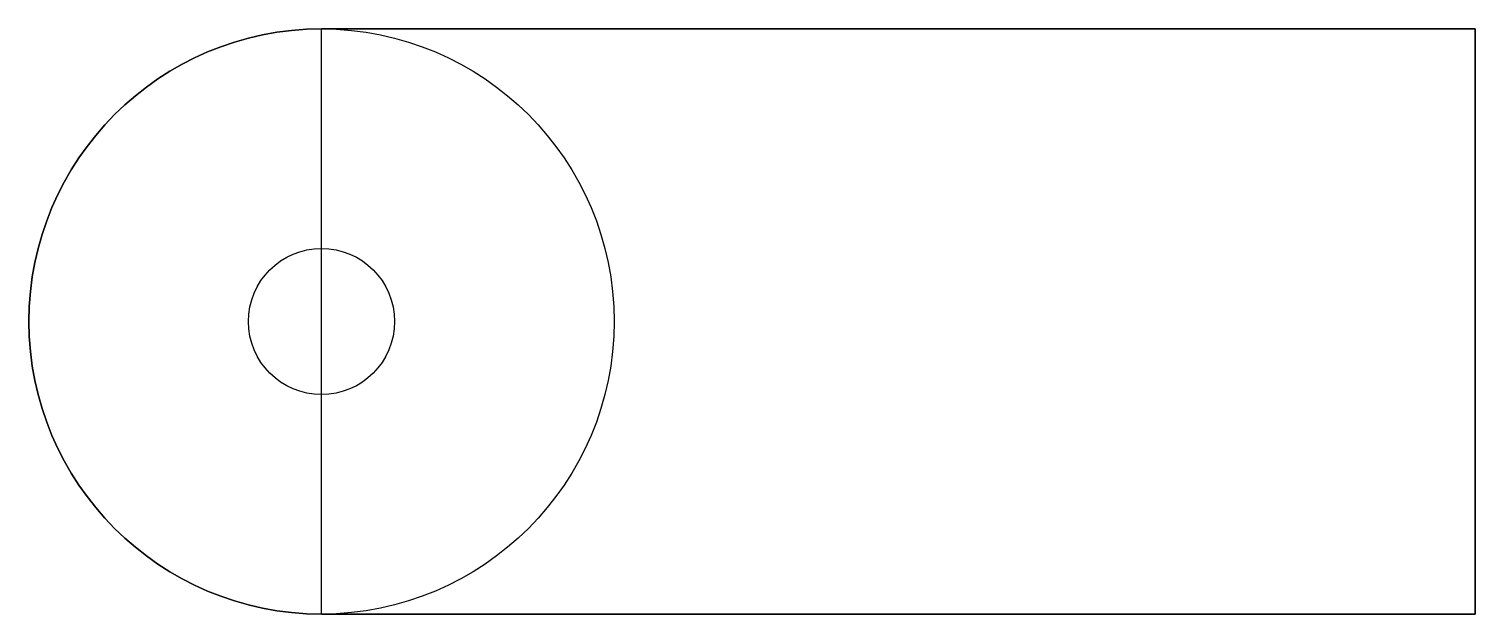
# Model space of a CAD drawing. Header units: millimetres. Extents: x -54 to -34.2, y -4 to 4.
import ezdxf

# ---------------------------------------------------------------- set-up
doc = ezdxf.new("R2010")
doc.units = ezdxf.units.MM
doc.layers.get('0').update_dxf_attribs({"linetype": 'CONTINUOUS'})

msp = doc.modelspace()

# ---------------------------------------------------------------- linework, layer by layer
for p, q in [((-34.229, 4), (-50, 4)), ((-34.229, -4), (-34.229, 4)), ((-50, -4), (-34.229, -4))]:
    msp.add_line(p, q)
msp.add_lwpolyline([(-50, 4), (-34.229, 4), (-34.229, -4), (-50, -4)], close=True)
for radius in [4, 0.999, 0.999]:
    msp.add_circle((-50, 0), radius)
msp.add_arc((-50, 0), 4, 90, 270)

doc.saveas('drawing.dxf')
